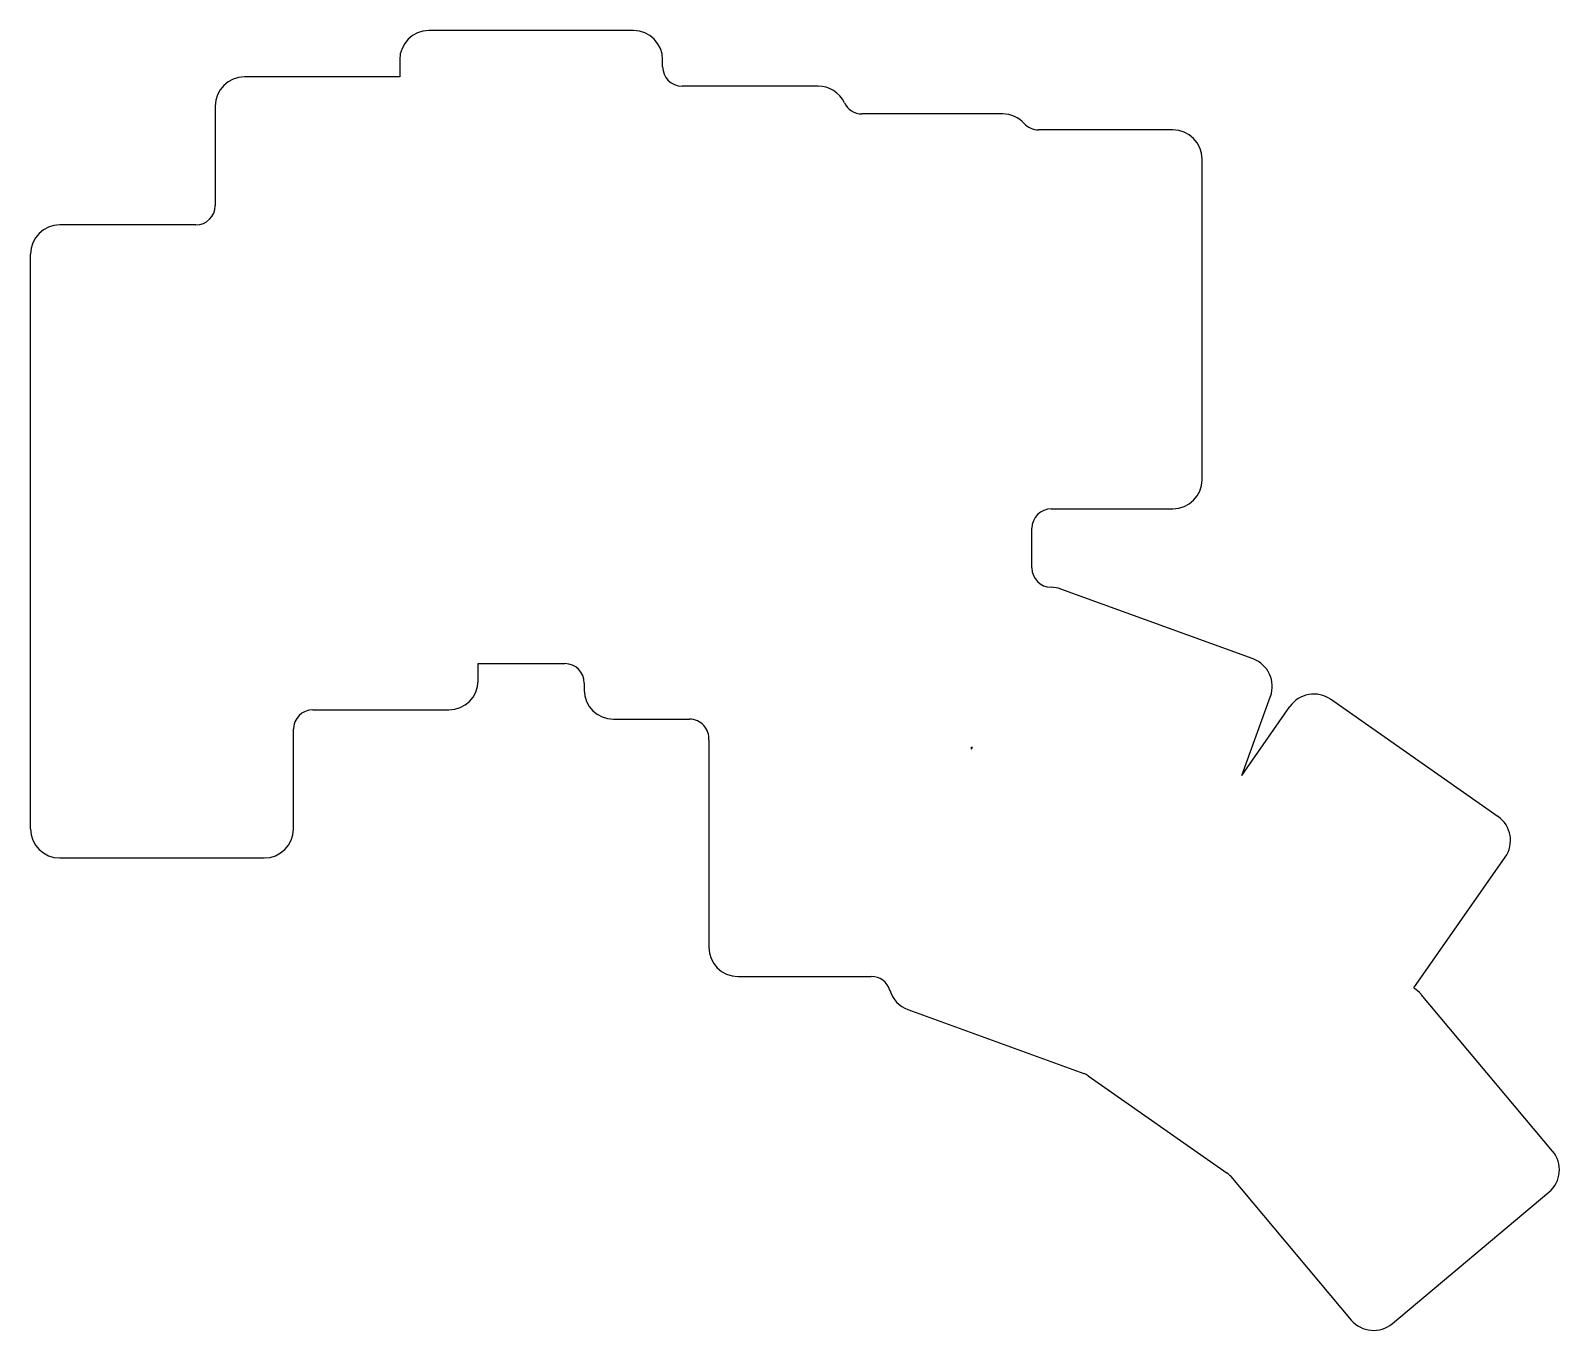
# Model space of a CAD drawing. Header units: millimetres. Extents: x 36 to 194, y -166 to -32.
import ezdxf

# ---------------------------------------------------------------- set-up
doc = ezdxf.new("R2010")
doc.units = ezdxf.units.MM

msp = doc.modelspace()

# ---------------------------------------------------------------- linework, layer by layer
for p, q in [((98.53, -32.18), (77.47, -32.18)), ((74.47, -35.18), (74.47, -36.95)), ((101.53, -35.9), (101.53, -35.18)), ((74.47, -36.95), (58.48, -36.95)), ((117.53, -37.9), (103.53, -37.9)), ((55.48, -39.95), (55.48, -50.19)), ((136.53, -40.76), (122.04, -40.76)), ((154.05, -42.4), (140.23, -42.4)), ((157.05, -78.4), (157.05, -45.4)), ((53.48, -52.19), (39.48, -52.19)), ((36.48, -114.33), (36.48, -55.19)), ((141.53, -81.4), (154.05, -81.4)), ((139.53, -87.47), (139.53, -83.4)), ((162.3, -96.85), (142.52, -89.65)), ((82.53, -99.09), (82.53, -97.33)), ((82.53, -97.33), (91.47, -97.33)), ((93.47, -99.33), (93.47, -100.05)), ((161.13, -108.84), (164.1, -100.69)), ((65.53, -102.09), (79.53, -102.09)), ((161.13, -108.84), (166.1, -101.74)), ((187.53, -113.08), (170.28, -101)), ((96.47, -103.05), (104.3, -103.05)), ((63.52, -114.33), (63.52, -104.09)), ((106.28, -105.47), (106.28, -126.52)), ((133.33, -105.91), (133.41, -105.91)), ((133.33, -106.13), (133.41, -105.91)), ((133.33, -106.13), (133.33, -105.91)), ((39.48, -117.33), (60.52, -117.33)), ((178.84, -130.71), (188.26, -117.25)), ((109.28, -129.52), (123, -129.52)), ((193.13, -147.49), (179.6, -131.37)), ((126.77, -132.92), (144.87, -139.51)), ((145.34, -139.75), (159.65, -149.77)), ((160.03, -150.12), (172.41, -164.88)), ((176.64, -165.25), (192.76, -151.72))]:
    msp.add_line(p, q)
for centre, radius, start, end in [((77.47, -35.18), 3, 90, 180), ((98.53, -35.18), 3, 0, 90), ((103.53, -35.9), 2, 180, 270), ((58.48, -39.95), 3, 90, 180), ((117.53, -40.9), 3, 25.3724, 90), ((122.04, -38.76), 2, 205.3724, 270), ((136.53, -43.76), 3, 42.1443, 90), ((140.23, -40.4), 2, 222.1443, 270), ((154.05, -45.4), 3, 0, 90), ((53.48, -50.19), 2, 270, 0), ((39.48, -55.19), 3, 90, 180), ((154.05, -78.4), 3, 270, 360), ((141.53, -83.4), 2, 90, 180), ((141.53, -87.47), 2, 180, 269.6892), ((141.5, -92.47), 3, 430, 89.6892), ((91.47, -99.33), 2, 0, 90), ((161.28, -99.67), 3, 340, 430), ((79.53, -99.09), 3, 270, 360), ((96.47, -100.05), 3, 180, 270), ((168.56, -103.46), 3, 415, 145), ((65.53, -104.09), 2, 90, 180), ((104.3, -105.05), 2, 355.1652, 90), ((109.28, -105.47), 3, 175.1652, 180), ((185.8, -115.53), 3, 325, 415), ((39.48, -114.33), 3, 180, 270), ((60.52, -114.33), 3, 270, 360), ((109.28, -126.52), 3, 180, 270), ((123, -131.52), 2, 16.4503, 90), ((127.8, -130.1), 3, 196.4503, 250), ((177.3, -133.29), 3, 40, 59.2705), ((144.19, -141.39), 2, 55, 70), ((190.83, -149.42), 3, 310, 400), ((158.5, -151.41), 2, 40, 55), ((174.71, -162.95), 3, 220, 310)]:
    msp.add_arc(centre, radius, start, end)

doc.saveas('drawing.dxf')
